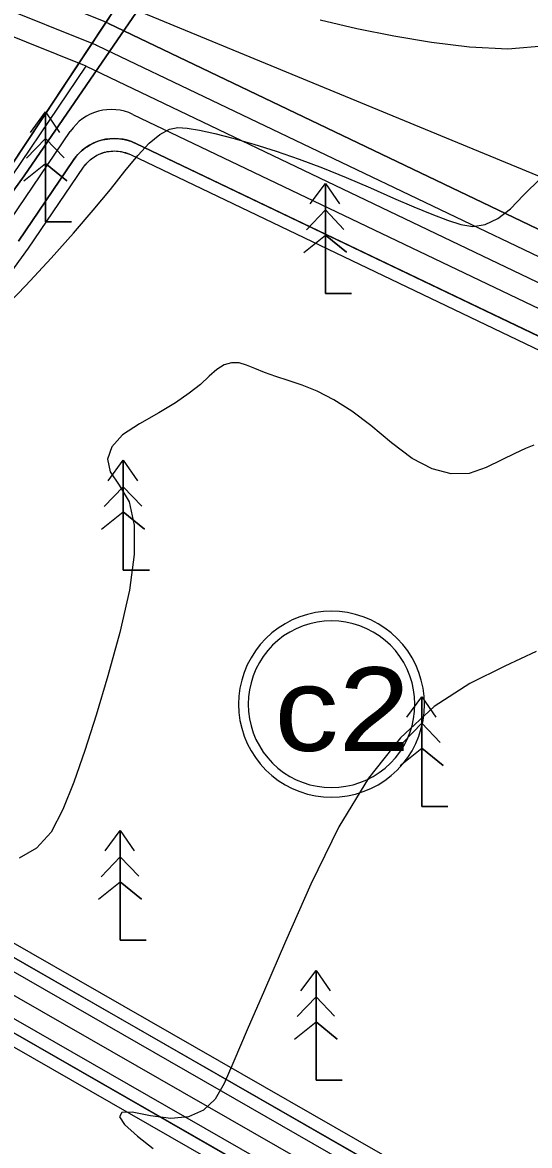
# Model space of a CAD drawing. Header units: metres. Extents: x 532950 to 537618, y 1849954 to 1853119.
# Drawn here: x 534663.3 to 534744.8, y 1851975.9 to 1852156.5 of the extents above; entities that cross this region are included whole.
import ezdxf

# ---------------------------------------------------------------- set-up
doc = ezdxf.new("R2010")
doc.units = ezdxf.units.M
doc.header["$LTSCALE"] = 3.1
for name, color, linetype, lineweight in [('11', 7, 'Continuous', 13), ('36', 7, 'Continuous', 13), ('46', 7, 'Continuous', 13), ('48', 7, 'Continuous', 13), ('52', 7, 'Continuous', 13), ('53', 7, 'Continuous', 13), ('55', 7, 'Continuous', 13), ('58', 7, 'Continuous', 13), ('9', 7, 'Continuous', 13)]:
    doc.layers.add(name, color=color, linetype=linetype, lineweight=lineweight)

msp = doc.modelspace()

# ---------------------------------------------------------------- linework, layer by layer
at = {"layer": '11'}
msp.add_line((534673.58, 1852149.44), (534470.15, 1852230.86), dxfattribs=at)
for points in [[(534657.13, 1852125.21), (534673.58, 1852149.44)], [(534673.58, 1852149.44), (534840.88, 1852069.38), (535005.66, 1852008.89), (535228.24, 1851958.25)], [(534594.44, 1852038.76), (534757.23, 1851945.44)]]:
    msp.add_lwpolyline(points, dxfattribs=at)
at = {"layer": '36'}
for points in [[(534610.27, 1852045.69), (534664.3, 1852120.18), (534673.12, 1852133.19), (534673.44, 1852133.62), (534673.8, 1852134.01), (534674.19, 1852134.38), (534674.61, 1852134.7), (534675.05, 1852134.99), (534675.52, 1852135.24), (534676.01, 1852135.45), (534676.52, 1852135.61), (534677.04, 1852135.73), (534677.57, 1852135.8), (534678.1, 1852135.82), (534678.63, 1852135.79), (534679.16, 1852135.72), (534679.68, 1852135.6), (534680.19, 1852135.44), (534680.68, 1852135.23), (534820.24, 1852068.45)], [(534610.27, 1852045.69), (534664.3, 1852120.18), (534673.12, 1852133.19), (534673.29, 1852133.43), (534673.48, 1852133.66), (534673.67, 1852133.88), (534673.87, 1852134.09), (534674.09, 1852134.29), (534674.31, 1852134.48), (534674.55, 1852134.66), (534674.79, 1852134.83), (534675.04, 1852134.98), (534675.29, 1852135.13), (534675.56, 1852135.26), (534675.83, 1852135.38), (534676.1, 1852135.48), (534676.38, 1852135.57), (534676.66, 1852135.65), (534676.95, 1852135.71), (534677.24, 1852135.76), (534677.53, 1852135.79), (534677.83, 1852135.81), (534678.12, 1852135.82), (534678.41, 1852135.81), (534678.71, 1852135.79), (534679, 1852135.75), (534679.29, 1852135.7), (534679.57, 1852135.63), (534679.86, 1852135.55), (534680.14, 1852135.46), (534680.41, 1852135.35), (534680.68, 1852135.23), (534820.24, 1852068.45)], [(534762.47, 1851950.8), (534612.15, 1852036.97), (534611.85, 1852037.15), (534611.57, 1852037.35), (534611.29, 1852037.56), (534611.03, 1852037.79), (534610.79, 1852038.03), (534610.55, 1852038.29), (534610.34, 1852038.56), (534610.14, 1852038.85)], [(534762.47, 1851950.8), (534612.15, 1852036.97)], [(534755.59, 1851938.02), (534602.47, 1852025.8), (534602.01, 1852026.04), (534601.53, 1852026.24), (534601.04, 1852026.39), (534600.53, 1852026.5), (534600.02, 1852026.57), (534599.51, 1852026.6), (534598.99, 1852026.58), (534598.48, 1852026.51), (534597.97, 1852026.4), (534597.48, 1852026.25), (534597, 1852026.06), (534596.54, 1852025.82), (534596.1, 1852025.55), (534595.69, 1852025.24), (534595.3, 1852024.9), (534594.95, 1852024.52), (534594.63, 1852024.12), (534584.97, 1852010.8), (534580.42, 1852004.77), (534575.66, 1851998.89), (534587.91, 1851986.45), (534578.35, 1851975.29)], [(534755.59, 1851938.02), (534602.47, 1852025.8)]]:
    msp.add_lwpolyline(points, dxfattribs=at)
at = {"layer": '46'}
msp.add_lwpolyline([(534843.9, 1852076.53), (534677.13, 1852156.33), (534676.46, 1852156.63), (534486.74, 1852232.56), (534485.91, 1852232.94), (534485.11, 1852233.39), (534484.35, 1852233.92), (534483.65, 1852234.52), (534483.01, 1852235.17), (534482.43, 1852235.89), (534481.92, 1852236.65), (534499.59, 1852231.92), (534512.09, 1852231.92), (534534.24, 1852234.29), (534535.46, 1852228.09), (534559.86, 1852232.88), (534578.29, 1852231.68), (534587.9, 1852241.29), (534595.51, 1852252.1), (534604.32, 1852265.72), (534610.33, 1852284.53), (534737.23, 1852248.01), (534741.15, 1852246.88), (535274.87, 1852093.21)], dxfattribs=at)
at = {"layer": '48'}
msp.add_lwpolyline([(536135.62, 1851789.72), (535515.37, 1851926.72), (535258.5, 1851965.9), (535022.43, 1852017.88), (534680.95, 1852158.73), (534430.5, 1852265), (534355.97, 1852086.4), (534346.16, 1851984.65), (534462.32, 1851750.84), (534498.61, 1851623.52), (534531.7, 1851526.54), (534597.02, 1851432.26), (534785.89, 1851296.54), (534919.77, 1851224.01), (534977.2, 1851164.91), (535024.78, 1851103.67), (535103, 1851049.67), (535187.68, 1851009.38), (535275.9, 1851002), (535384.77, 1851022.15), (535615.71, 1851282.83), (535719.74, 1851373.89), (535864.1, 1851423.04), (536000.85, 1851463.59)], dxfattribs=at)
at = {"layer": '52'}
for p, q in [((534674.78, 1852153), (534489.03, 1852227.34)), ((534842.34, 1852072.84), (534675.38, 1852152.73)), ((534681.08, 1852141.69), (534826.54, 1852072.09)), ((534758.85, 1851948.26), (534607.35, 1852035.1)), ((534602.03, 1852030.67), (534761, 1851939.54))]:
    msp.add_line(p, q, dxfattribs=at)
msp.add_lwpolyline([(534604.86, 1852046.74), (534618.56, 1852065.64), (534660.2, 1852123.06), (534671, 1852138.97)], dxfattribs=at)
for centre, radius, end in [((534671.06, 1852143.71), 10, 68.187), ((534677.62, 1852134.48), 8, 145.8323)]:
    msp.add_arc(centre, radius, 64.4284, end, dxfattribs=at)
at = {"layer": '53'}
for p, q in [((534821.11, 1852070.25), (534681.54, 1852137.04)), ((534671.47, 1852134.31), (534662.66, 1852121.33)), ((534611.15, 1852035.23), (534761.23, 1851949.2)), ((534603.46, 1852027.54), (534756.58, 1851939.76))]:
    msp.add_line(p, q, dxfattribs=at)
for points in [[(534677.13, 1852156.33), (534843.9, 1852076.53), (535007.87, 1852016.34), (535229.05, 1851966.01)], [(534662.66, 1852121.33), (534671.47, 1852134.31), (534671.7, 1852134.63), (534671.94, 1852134.94), (534672.2, 1852135.23), (534672.47, 1852135.51), (534672.76, 1852135.78), (534673.05, 1852136.04), (534673.36, 1852136.28), (534673.69, 1852136.5), (534674.02, 1852136.71), (534674.36, 1852136.9), (534674.71, 1852137.07), (534675.07, 1852137.23), (534675.44, 1852137.37), (534675.81, 1852137.49), (534676.19, 1852137.59), (534676.57, 1852137.67), (534676.96, 1852137.74), (534677.35, 1852137.78), (534677.74, 1852137.81), (534678.13, 1852137.82), (534678.52, 1852137.81), (534678.91, 1852137.78), (534679.3, 1852137.73), (534679.69, 1852137.66), (534680.07, 1852137.57), (534680.45, 1852137.46), (534680.82, 1852137.34), (534681.18, 1852137.2), (534681.54, 1852137.04), (534821.11, 1852070.25)], [(534761.51, 1851949.04), (534611.15, 1852035.23), (534610.76, 1852035.47), (534610.38, 1852035.74), (534610.01, 1852036.02), (534609.67, 1852036.33), (534609.34, 1852036.65), (534609.03, 1852037), (534608.74, 1852037.36), (534608.47, 1852037.74)], [(534756.58, 1851939.76), (534603.46, 1852027.54)]]:
    msp.add_lwpolyline(points, dxfattribs=at)
msp.add_arc((534678.09, 1852129.82), 8, 64.4284, 145.8323, dxfattribs=at)
at = {"layer": '55'}
for p, q in [((534667.02, 1852142.09), (534667.02, 1852124.42)), ((534663.96, 1852134.65), (534667.02, 1852137.85)), ((534670, 1852134.71), (534667.02, 1852137.85)), ((534663.54, 1852131.02), (534667.02, 1852133.8)), ((534670.43, 1852131.03), (534667.02, 1852133.8)), ((534712.02, 1852130.59), (534712.02, 1852112.92)), ((534708.96, 1852123.15), (534712.02, 1852126.35)), ((534715, 1852123.21), (534712.02, 1852126.35)), ((534667.02, 1852124.42), (534671.22, 1852124.42)), ((534708.54, 1852119.52), (534712.02, 1852122.3)), ((534715.43, 1852119.53), (534712.02, 1852122.3)), ((534712.02, 1852112.92), (534716.22, 1852112.92)), ((534679.52, 1852086.09), (534679.52, 1852068.42)), ((534676.46, 1852078.65), (534679.52, 1852081.85)), ((534682.5, 1852078.71), (534679.52, 1852081.85)), ((534676.04, 1852075.02), (534679.52, 1852077.8)), ((534682.93, 1852075.03), (534679.52, 1852077.8)), ((534679.52, 1852068.42), (534683.72, 1852068.42)), ((534727.52, 1852048.09), (534727.52, 1852030.42)), ((534724.46, 1852040.65), (534727.52, 1852043.85)), ((534730.5, 1852040.71), (534727.52, 1852043.85)), ((534724.04, 1852037.02), (534727.52, 1852039.8)), ((534730.93, 1852037.03), (534727.52, 1852039.8)), ((534727.52, 1852030.42), (534731.72, 1852030.42)), ((534679.02, 1852026.59), (534679.02, 1852008.92)), ((534675.96, 1852019.15), (534679.02, 1852022.35)), ((534682, 1852019.21), (534679.02, 1852022.35)), ((534675.54, 1852015.52), (534679.02, 1852018.3)), ((534682.43, 1852015.53), (534679.02, 1852018.3)), ((534679.02, 1852008.92), (534683.22, 1852008.92)), ((534710.52, 1852004.09), (534710.52, 1851986.42)), ((534707.46, 1851996.65), (534710.52, 1851999.85)), ((534713.5, 1851996.71), (534710.52, 1851999.85)), ((534707.04, 1851993.02), (534710.52, 1851995.8)), ((534713.93, 1851993.03), (534710.52, 1851995.8)), ((534710.52, 1851986.42), (534714.72, 1851986.42))]:
    msp.add_line(p, q, dxfattribs=at)
for points in [[(534522.35, 1852313.31), (534528.41, 1852289.71), (534527.82, 1852289.46), (534507.2, 1852299.78), (534484.17, 1852304), (534484.13, 1852304.01), (534484.17, 1852303.9), (534484.17, 1852276.47), (534476.49, 1852230.4), (534474.96, 1852224.81), (534452.52, 1852142.86), (534436.04, 1852064.58), (534435.63, 1852051.62), (534457.52, 1852069.79), (534487.97, 1852032.35), (534544.34, 1851981.3), (534563.6, 1852000.42), (534567.19, 1852003.98), (534661.54, 1852133.56), (534714.79, 1852214.08), (534737.23, 1852248.01)], [(534487.97, 1852032.35), (534524.93, 1851998.87), (534543.85, 1851980.78), (534567.19, 1852003.98), (534661.54, 1852133.56), (534737.23, 1852248.01), (534610.33, 1852284.53), (534604.32, 1852265.72), (534595.51, 1852252.1), (534587.9, 1852241.29), (534578.29, 1852231.68), (534559.86, 1852232.88), (534549.03, 1852230.75), (534535.46, 1852228.09), (534534.22, 1852234.29), (534512.09, 1852231.92)], [(534737.23, 1852248.01), (534714.79, 1852214.08), (534661.54, 1852133.56), (534567.19, 1852003.98), (534563.6, 1852000.42), (534544.34, 1851981.3), (534532.8, 1851969.23), (534512.24, 1851947.91), (534512.18, 1851947.87), (534514.64, 1851945.16), (534535.37, 1851966.56), (534546.68, 1851978.86), (534568.22, 1852000.42), (534569.8, 1852002), (534663.59, 1852131.84), (534721.55, 1852216.28), (534741.15, 1852246.88)], [(534541.02, 1851972.71), (534557.45, 1851989.64), (534569.8, 1852002), (534616.69, 1852066.92), (534663.59, 1852131.84), (534692.57, 1852174.06), (534721.55, 1852216.28), (534741.15, 1852246.88), (534737.23, 1852248.01), (534714.79, 1852214.08), (534699.38, 1852190.78), (534688.16, 1852173.82), (534661.54, 1852133.56), (534614.36, 1852068.77), (534567.19, 1852003.98), (534543.85, 1851980.78), (534532.94, 1851969.38)], [(534741.15, 1852246.88), (534721.55, 1852216.28), (534663.59, 1852131.84), (534569.8, 1852002), (534585.2, 1851986.36), (534565.96, 1851963.9)], [(534711.17, 1852156.91), (534717.06, 1852155.51), (534723.03, 1852154.32), (534729.07, 1852153.33), (534735.19, 1852152.54), (534741.37, 1852152.26), (534747.61, 1852152.79)], [(534664.59, 1852138.8), (534667.02, 1852142.09), (534669.29, 1852138.8)], [(534664.59, 1852138.8), (534667.02, 1852142.09), (534669.29, 1852138.8)], [(534671.22, 1852124.42), (534667.02, 1852124.42), (534667.02, 1852142.09)], [(534659.77, 1852109.94), (534663.87, 1852114.2), (534667.9, 1852118.57), (534671.5, 1852122.6), (534674.69, 1852126.28), (534677.45, 1852129.6), (534679.79, 1852132.58), (534681.84, 1852135.1), (534683.71, 1852137.06), (534685.42, 1852138.46), (534686.95, 1852139.3), (534688.31, 1852139.58), (534689.82, 1852139.47), (534691.8, 1852139.15), (534694.23, 1852138.62), (534697.14, 1852137.87), (534700.5, 1852136.92), (534704.13, 1852135.78), (534707.82, 1852134.51), (534711.57, 1852133.1), (534715.38, 1852131.55), (534719.25, 1852129.87), (534722.95, 1852128.23), (534726.25, 1852126.82), (534729.16, 1852125.64), (534731.67, 1852124.7), (534733.79, 1852123.98), (534735.73, 1852123.68), (534737.71, 1852124.01), (534739.72, 1852124.96), (534741.77, 1852126.54), (534743.86, 1852128.73), (534746.65, 1852131.45)], [(534663.96, 1852134.65), (534667.02, 1852137.85), (534670, 1852134.71)], [(534663.54, 1852131.02), (534667.02, 1852133.8), (534670.43, 1852131.03)], [(534709.59, 1852127.3), (534712.02, 1852130.59), (534714.29, 1852127.3)], [(534709.59, 1852127.3), (534712.02, 1852130.59), (534714.29, 1852127.3)], [(534716.22, 1852112.92), (534712.02, 1852112.92), (534712.02, 1852130.59)], [(534708.96, 1852123.15), (534712.02, 1852126.35), (534715, 1852123.21)], [(534708.54, 1852119.52), (534712.02, 1852122.3), (534715.43, 1852119.53)], [(534745.55, 1852088.54), (534744.22, 1852087.99), (534742.49, 1852087.2), (534740.38, 1852086.18), (534737.89, 1852084.92), (534735.13, 1852083.98), (534732.22, 1852083.91), (534729.17, 1852084.71), (534725.98, 1852086.38), (534722.64, 1852088.92), (534719.34, 1852091.67), (534716.25, 1852093.97), (534713.37, 1852095.83), (534710.71, 1852097.23), (534708.27, 1852098.19), (534706.04, 1852098.91), (534704.04, 1852099.59), (534702.25, 1852100.23), (534700.7, 1852100.84), (534699.36, 1852101.4), (534698.14, 1852101.77), (534696.93, 1852101.78), (534695.73, 1852101.42), (534694.54, 1852100.69), (534693.35, 1852099.6), (534691.96, 1852098.28), (534690.14, 1852096.86), (534687.9, 1852095.34), (534685.23, 1852093.71), (534682.15, 1852091.98), (534679.38, 1852090.17), (534677.66, 1852088.27), (534677, 1852086.29), (534677.4, 1852084.23), (534678.86, 1852082.09), (534680.45, 1852079.4), (534681.26, 1852075.69), (534681.28, 1852070.96), (534680.51, 1852065.2), (534678.97, 1852058.42), (534677.05, 1852051.45), (534675.17, 1852045.12), (534673.35, 1852039.42), (534671.56, 1852034.36), (534669.82, 1852029.94)], [(534677.09, 1852082.8), (534679.52, 1852086.09), (534681.79, 1852082.8)], [(534677.09, 1852082.8), (534679.52, 1852086.09), (534681.79, 1852082.8)], [(534683.72, 1852068.42), (534679.52, 1852068.42), (534679.52, 1852086.09)], [(534676.46, 1852078.65), (534679.52, 1852081.85), (534682.5, 1852078.71)], [(534676.04, 1852075.02), (534679.52, 1852077.8), (534682.93, 1852075.03)], [(534745.9, 1852055.37), (534740.85, 1852053.02), (534735.24, 1852050.23), (534729.51, 1852046.53), (534724.08, 1852041.45), (534718.97, 1852034.99), (534714.16, 1852027.15), (534709.66, 1852017.93), (534705.63, 1852008.72), (534702.22, 1852000.92), (534699.44, 1851994.51), (534697.29, 1851989.51), (534695.76, 1851985.9), (534694.31, 1851983.37), (534692.4, 1851981.59), (534690.03, 1851980.55), (534687.19, 1851980.27), (534683.88, 1851980.73)], [(534725.09, 1852044.8), (534727.52, 1852048.09), (534729.79, 1852044.8)], [(534725.09, 1852044.8), (534727.52, 1852048.09), (534729.79, 1852044.8)], [(534731.72, 1852030.42), (534727.52, 1852030.42), (534727.52, 1852048.09)], [(534724.46, 1852040.65), (534727.52, 1852043.85), (534730.5, 1852040.71)], [(534724.04, 1852037.02), (534727.52, 1852039.8), (534730.93, 1852037.03)], [(534669.82, 1852029.94), (534667.9, 1852026.33), (534665.56, 1852023.73), (534662.8, 1852022.13)], [(534676.59, 1852023.3), (534679.02, 1852026.59), (534681.29, 1852023.3)], [(534676.59, 1852023.3), (534679.02, 1852026.59), (534681.29, 1852023.3)], [(534683.22, 1852008.92), (534679.02, 1852008.92), (534679.02, 1852026.59)], [(534675.96, 1852019.15), (534679.02, 1852022.35), (534682, 1852019.21)], [(534675.54, 1852015.52), (534679.02, 1852018.3), (534682.43, 1852015.53)], [(534708.09, 1852000.8), (534710.52, 1852004.09), (534712.79, 1852000.8)], [(534708.09, 1852000.8), (534710.52, 1852004.09), (534712.79, 1852000.8)], [(534714.72, 1851986.42), (534710.52, 1851986.42), (534710.52, 1852004.09)], [(534707.46, 1851996.65), (534710.52, 1851999.85), (534713.5, 1851996.71)], [(534707.04, 1851993.02), (534710.52, 1851995.8), (534713.93, 1851993.03)], [(534683.88, 1851980.73), (534680.97, 1851981.27), (534679.31, 1851981.22), (534678.89, 1851980.56), (534679.73, 1851979.31), (534681.81, 1851977.46), (534684.32, 1851975.47)]]:
    msp.add_lwpolyline(points, dxfattribs=at)
at = {"layer": '58'}
msp.add_lwpolyline([(534843.9, 1852076.53), (534677.13, 1852156.33), (534676.46, 1852156.63), (534486.74, 1852232.56)], dxfattribs=at)
at = {"layer": '9'}
for points in [[(534727.95, 1852046.87), (534727.89, 1852048.18), (534727.72, 1852049.47), (534727.44, 1852050.74), (534727.05, 1852051.99), (534726.55, 1852053.19), (534725.95, 1852054.35), (534725.25, 1852055.45), (534724.45, 1852056.48), (534723.57, 1852057.44), (534722.61, 1852058.33), (534721.58, 1852059.12), (534720.48, 1852059.82), (534719.32, 1852060.42), (534718.11, 1852060.92), (534716.87, 1852061.31), (534715.6, 1852061.6), (534714.3, 1852061.77), (534713, 1852061.82), (534711.7, 1852061.77), (534710.41, 1852061.6), (534709.13, 1852061.31), (534707.89, 1852060.92), (534706.68, 1852060.42), (534705.53, 1852059.82), (534704.43, 1852059.12), (534703.39, 1852058.33), (534702.43, 1852057.44), (534701.55, 1852056.48), (534700.76, 1852055.45), (534700.06, 1852054.35), (534699.45, 1852053.19), (534698.95, 1852051.99), (534698.56, 1852050.74), (534698.28, 1852049.47), (534698.11, 1852048.18), (534698.05, 1852046.87), (534698.11, 1852045.57), (534698.28, 1852044.28), (534698.56, 1852043.01), (534698.95, 1852041.76), (534699.45, 1852040.56), (534700.06, 1852039.4), (534700.76, 1852038.3), (534701.55, 1852037.27), (534702.43, 1852036.3), (534703.39, 1852035.42), (534704.43, 1852034.63), (534705.53, 1852033.93), (534706.68, 1852033.33), (534707.89, 1852032.83), (534709.13, 1852032.44), (534710.41, 1852032.15), (534711.7, 1852031.98), (534713, 1852031.93), (534714.3, 1852031.98), (534715.6, 1852032.15), (534716.87, 1852032.44), (534718.11, 1852032.83), (534719.32, 1852033.33), (534720.48, 1852033.93), (534721.58, 1852034.63), (534722.61, 1852035.42), (534723.57, 1852036.3), (534724.45, 1852037.27), (534725.25, 1852038.3), (534725.95, 1852039.4), (534726.55, 1852040.56), (534727.05, 1852041.76), (534727.44, 1852043.01), (534727.72, 1852044.28), (534727.89, 1852045.57)], [(534726.4, 1852046.87), (534726.35, 1852048.04), (534726.2, 1852049.2), (534725.95, 1852050.34), (534725.59, 1852051.46), (534725.15, 1852052.54), (534724.61, 1852053.58), (534723.98, 1852054.56), (534723.27, 1852055.49), (534722.48, 1852056.35), (534721.62, 1852057.14), (534720.69, 1852057.85), (534719.7, 1852058.48), (534718.66, 1852059.02), (534717.58, 1852059.47), (534716.47, 1852059.82), (534715.33, 1852060.07), (534714.17, 1852060.22), (534713, 1852060.28), (534711.83, 1852060.22), (534710.67, 1852060.07), (534709.53, 1852059.82), (534708.42, 1852059.47), (534707.34, 1852059.02), (534706.3, 1852058.48), (534705.31, 1852057.85), (534704.39, 1852057.14), (534703.53, 1852056.35), (534702.74, 1852055.49), (534702.02, 1852054.56), (534701.4, 1852053.58), (534700.86, 1852052.54), (534700.41, 1852051.46), (534700.06, 1852050.34), (534699.8, 1852049.2), (534699.65, 1852048.04), (534699.6, 1852046.87), (534699.65, 1852045.71), (534699.8, 1852044.55), (534700.06, 1852043.41), (534700.41, 1852042.29), (534700.86, 1852041.21), (534701.4, 1852040.17), (534702.02, 1852039.19), (534702.74, 1852038.26), (534703.53, 1852037.4), (534704.39, 1852036.61), (534705.31, 1852035.9), (534706.3, 1852035.27), (534707.34, 1852034.73), (534708.42, 1852034.28), (534709.53, 1852033.93), (534710.67, 1852033.68), (534711.83, 1852033.52), (534713, 1852033.47), (534714.17, 1852033.52), (534715.33, 1852033.68), (534716.47, 1852033.93), (534717.58, 1852034.28), (534718.66, 1852034.73), (534719.7, 1852035.27), (534720.69, 1852035.9), (534721.62, 1852036.61), (534722.48, 1852037.4), (534723.27, 1852038.26), (534723.98, 1852039.19), (534724.61, 1852040.17), (534725.15, 1852041.21), (534725.59, 1852042.29), (534725.95, 1852043.41), (534726.2, 1852044.55), (534726.35, 1852045.71)]]:
    msp.add_lwpolyline(points, close=True, dxfattribs=at)

# ---------------------------------------------------------------- texts
at = {"layer": '9', "width": 1.15}
msp.add_text('c2', height=13.44, dxfattribs=at).set_placement((534703.82, 1852039.37))

doc.saveas('drawing.dxf')
